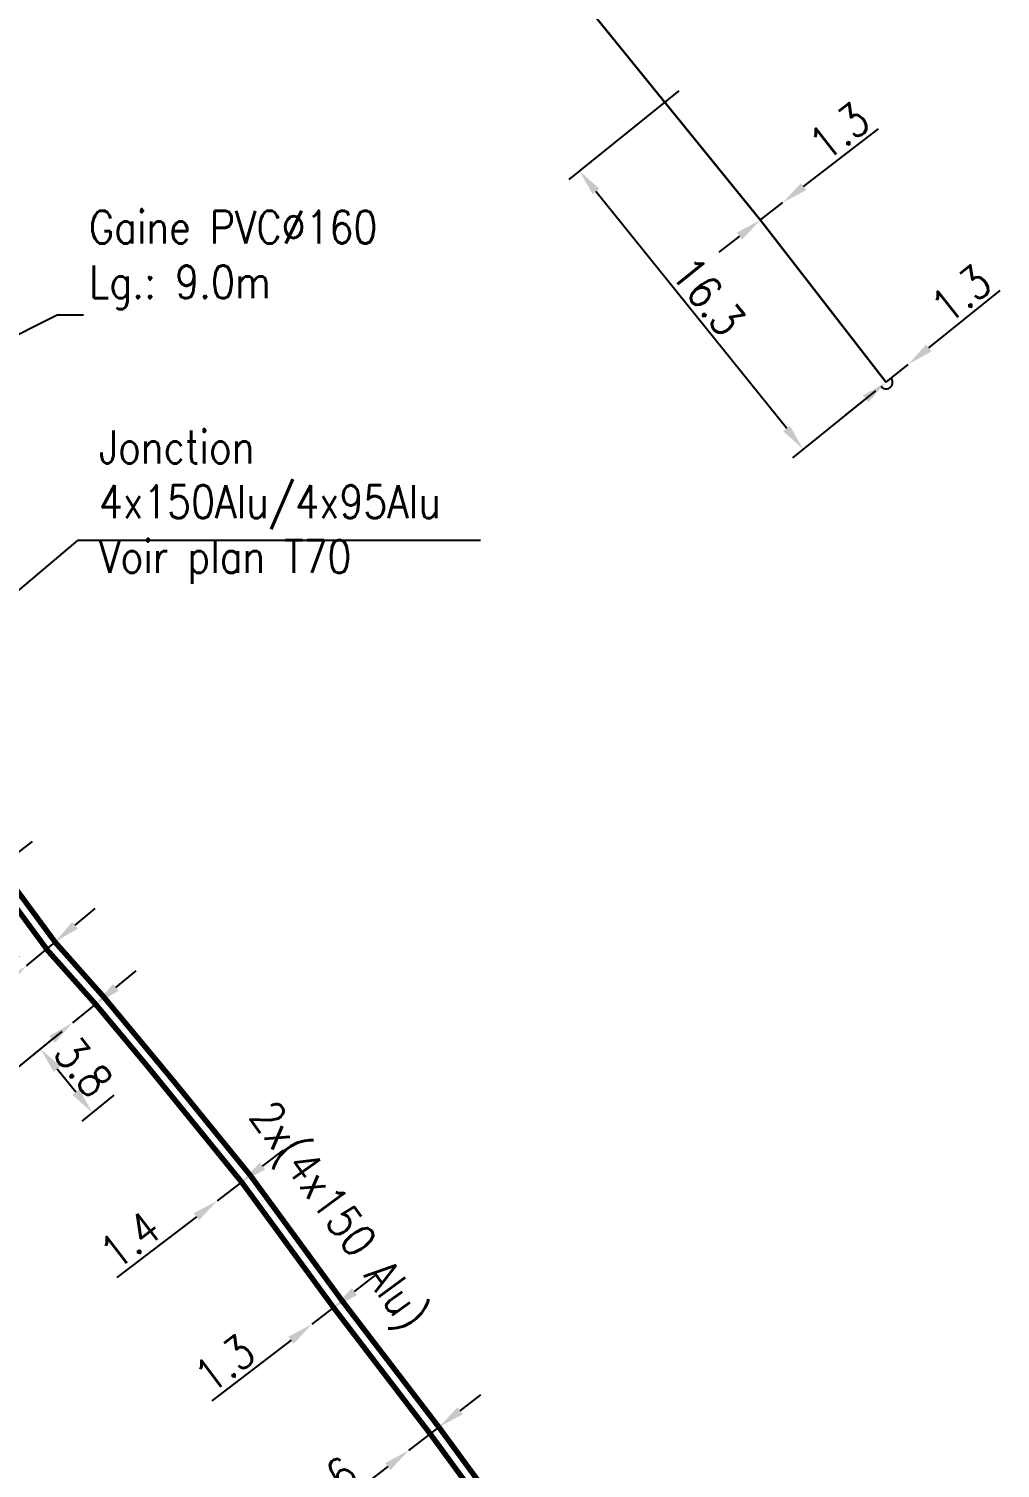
# Model space of a CAD drawing. Header units: millimetres. Extents: x 80000 to 81010, y 144000 to 145002.
# Drawn here: x 80790.9 to 80835.3, y 144583.4 to 144649.2 of the extents above; entities that cross this region are included whole.
import ezdxf
from ezdxf.enums import TextEntityAlignment as Align

# ---------------------------------------------------------------- set-up
doc = ezdxf.new("R2010")
doc.units = ezdxf.units.MM
doc.header["$PDMODE"] = 34
doc.linetypes.add('B_ST_AL', pattern=[2000, 1000, 1000])
doc.layers.get('0').update_dxf_attribs({"linetype": 'CONTINUOUS'})
doc.layers.get('Defpoints').update_dxf_attribs({"linetype": 'CONTINUOUS'})
for name, color, linetype in [('B_100', 3, 'CONTINUOUS'), ('B_110', 1, 'CONTINUOUS'), ('B_300', 7, 'CONTINUOUS'), ('B_400', 7, 'CONTINUOUS')]:
    doc.layers.add(name, color=color, linetype=linetype)
doc.styles.add('M_ROMANS', font='ROMANS.shx', dxfattribs={"width": 0.75})
doc.styles.get("Standard").update_dxf_attribs({"font": 'romans.shx', "width": 0.85})
doc.dimstyles.get("Standard").update_dxf_attribs({"dimtxt": 1.5, "dimasz": 1.2, "dimexe": 0.625, "dimexo": 0.625, "dimgap": 0.25, "dimtad": 1, "dimdec": 1, "dimzin": 0, "dimdsep": 46, "dimtxsty": 'Standard', "dimcen": -0.5, "dimadec": 0, "dimazin": 0, "dimtfac": 1, "dimtdec": 1, "dimtmove": 0, "dimatfit": 3, "dimfxl": 0, "dimtolj": 1, "dimtzin": 0, "dimarcsym": 0})

# ---------------------------------------------------------------- blocks, each defined once
blk = doc.blocks.new('*D731')
at = {"layer": 'B_110', "color": 0, "linetype": 'Continuous', "lineweight": -2, "transparency": 16777216}
for p, q in [((80805.763, 144591.511), (80806.715, 144592.241)), ((80804.81, 144590.782), (80803.817, 144590.022)), ((80802.865, 144589.292), (80799.255, 144586.528))]:
    blk.add_line(p, q, dxfattribs=at)
at = {"layer": 'B_110', "color": 0, "linetype": 'Continuous', "transparency": 16777216}
for points in [[(80805.641, 144591.67), (80805.884, 144591.353), (80804.81, 144590.782)], [(80802.743, 144589.451), (80802.986, 144589.133), (80803.817, 144590.022)]]:
    blk.add_solid(points, dxfattribs=at)
at = {"layer": 'Defpoints', "color": 0, "linetype": 'Continuous', "transparency": 16777216}
for p in [(80804.81, 144590.782), (80804.81, 144590.782), (80803.817, 144590.022)]:
    blk.add_point(p, dxfattribs=at)
at = {"layer": 'B_110', "color": 0, "linetype": 'Continuous', "transparency": 16777216, "insert": (80799.833, 144588.23), "char_height": 1.5, "attachment_point": 5, "rotation": 37.44485}
blk.add_mtext('\\A1;1.3', dxfattribs=at)
blk = doc.blocks.new('*D732')
at = {"layer": 'B_110', "color": 0, "linetype": 'Continuous', "lineweight": -2, "transparency": 16777216}
for p, q in [((80801.562, 144597.244), (80802.515, 144597.973)), ((80800.609, 144596.514), (80799.498, 144595.663)), ((80798.545, 144594.933), (80794.911, 144592.15))]:
    blk.add_line(p, q, dxfattribs=at)
at = {"layer": 'B_110', "color": 0, "linetype": 'Continuous', "transparency": 16777216}
for points in [[(80801.44, 144597.402), (80801.683, 144597.085), (80800.609, 144596.514)], [(80798.423, 144595.092), (80798.666, 144594.774), (80799.498, 144595.663)]]:
    blk.add_solid(points, dxfattribs=at)
at = {"layer": 'Defpoints', "color": 0, "linetype": 'Continuous', "transparency": 16777216}
for p in [(80800.609, 144596.514), (80800.609, 144596.514), (80799.498, 144595.663)]:
    blk.add_point(p, dxfattribs=at)
at = {"layer": 'B_110', "color": 0, "linetype": 'Continuous', "transparency": 16777216, "insert": (80795.513, 144593.871), "char_height": 1.5, "attachment_point": 5, "rotation": 37.44386}
blk.add_mtext('\\A1;1.4', dxfattribs=at)
blk = doc.blocks.new('*D734')
at = {"layer": 'B_110', "color": 0, "linetype": 'Continuous', "lineweight": -2, "transparency": 16777216}
for p, q in [((80792.4, 144603.396), (80790.937, 144602.206)), ((80793.031, 144600.622), (80792.179, 144601.67)), ((80794.767, 144600.487), (80793.304, 144599.297))]:
    blk.add_line(p, q, dxfattribs=at)
at = {"layer": 'B_110', "color": 0, "linetype": 'Continuous', "transparency": 16777216}
for points in [[(80792.335, 144601.796), (80792.024, 144601.543), (80791.422, 144602.6)], [(80793.187, 144600.749), (80792.876, 144600.496), (80793.789, 144599.692)]]:
    blk.add_solid(points, dxfattribs=at)
at = {"layer": 'Defpoints', "color": 0, "linetype": 'Continuous', "transparency": 16777216}
for p in [(80792.885, 144603.791), (80791.422, 144602.6), (80795.252, 144600.882)]:
    blk.add_point(p, dxfattribs=at)
at = {"layer": 'B_110', "color": 0, "linetype": 'Continuous', "transparency": 16777216, "insert": (80793.381, 144601.777), "char_height": 1.5, "attachment_point": 5, "rotation": 309.13172}
blk.add_mtext('\\A1;3.8', dxfattribs=at)
blk = doc.blocks.new('*D735')
at = {"layer": 'B_110', "color": 0, "linetype": 'Continuous', "lineweight": -2, "transparency": 16777216}
for p, q in [((80794.863, 144605.4), (80795.794, 144606.157)), ((80793.932, 144604.643), (80792.885, 144603.791)), ((80791.954, 144603.033), (80788.403, 144600.144))]:
    blk.add_line(p, q, dxfattribs=at)
at = {"layer": 'B_110', "color": 0, "linetype": 'Continuous', "transparency": 16777216}
for points in [[(80794.737, 144605.555), (80794.989, 144605.245), (80793.932, 144604.643)], [(80791.828, 144603.188), (80792.08, 144602.878), (80792.885, 144603.791)]]:
    blk.add_solid(points, dxfattribs=at)
at = {"layer": 'Defpoints', "color": 0, "linetype": 'Continuous', "transparency": 16777216}
for p in [(80793.932, 144604.643), (80793.932, 144604.643), (80792.885, 144603.791)]:
    blk.add_point(p, dxfattribs=at)
at = {"layer": 'B_110', "color": 0, "linetype": 'Continuous', "transparency": 16777216, "insert": (80788.955, 144601.883), "char_height": 1.5, "attachment_point": 5, "rotation": 39.13172}
blk.add_mtext('\\A1;1.4', dxfattribs=at)
blk = doc.blocks.new('*D736')
at = {"layer": 'B_110', "color": 0, "linetype": 'Continuous', "lineweight": -2, "transparency": 16777216}
for p, q in [((80790.109, 144611.336), (80791.059, 144612.07)), ((80789.16, 144610.602), (80788.131, 144609.807)), ((80788.912, 144610.923), (80788.778, 144611.097)), ((80787.883, 144610.128), (80787.749, 144610.301)), ((80787.182, 144609.073), (80783.585, 144606.292))]:
    blk.add_line(p, q, dxfattribs=at)
at = {"layer": 'B_110', "color": 0, "linetype": 'Continuous', "transparency": 16777216}
for points in [[(80789.987, 144611.494), (80790.232, 144611.178), (80789.16, 144610.602)], [(80787.06, 144609.231), (80787.304, 144608.915), (80788.131, 144609.807)]]:
    blk.add_solid(points, dxfattribs=at)
at = {"layer": 'Defpoints', "color": 0, "linetype": 'Continuous', "transparency": 16777216}
for p in [(80789.16, 144610.602), (80789.294, 144610.428), (80788.266, 144609.633)]:
    blk.add_point(p, dxfattribs=at)
at = {"layer": 'B_110', "color": 0, "linetype": 'Continuous', "transparency": 16777216, "insert": (80784.156, 144607.997), "char_height": 1.5, "attachment_point": 5, "rotation": 37.71025}
blk.add_mtext('\\A1;1.3', dxfattribs=at)
blk = doc.blocks.new('*D381')
at = {"layer": 'B_100', "color": 0, "linetype": 'Continuous', "lineweight": -2, "transparency": 16777216}
for p, q in [((80810.587, 144586.066), (80811.538, 144586.798)), ((80809.636, 144585.334), (80808.234, 144584.255)), ((80807.283, 144583.523), (80803.962, 144580.968))]:
    blk.add_line(p, q, dxfattribs=at)
at = {"layer": 'B_100', "color": 0, "linetype": 'Continuous', "transparency": 16777216}
for points in [[(80810.465, 144586.225), (80810.709, 144585.908), (80809.636, 144585.334)], [(80807.161, 144583.682), (80807.405, 144583.365), (80808.234, 144584.255)]]:
    blk.add_solid(points, dxfattribs=at)
at = {"layer": 'Defpoints', "color": 0, "linetype": 'Continuous', "transparency": 16777216}
for p in [(80809.636, 144585.334), (80809.636, 144585.334), (80808.234, 144584.255)]:
    blk.add_point(p, dxfattribs=at)
at = {"layer": 'B_100', "color": 0, "linetype": 'Continuous', "transparency": 16777216, "insert": (80804.537, 144582.672), "char_height": 1.5, "attachment_point": 5, "rotation": 37.57667}
blk.add_mtext('\\A1;1.6', dxfattribs=at)
blk = doc.blocks.new('*D404')
at = {"layer": 'B_100', "color": 0, "linetype": 'Continuous', "lineweight": -2, "transparency": 16777216}
for p, q in [((80792.999, 144608.241), (80793.92, 144609.01)), ((80791.781, 144607.828), (80791.678, 144607.952)), ((80792.078, 144607.472), (80790.774, 144606.383)), ((80790.435, 144606.789), (80790.374, 144606.863)), ((80789.853, 144605.614), (80786.638, 144602.928))]:
    blk.add_line(p, q, dxfattribs=at)
at = {"layer": 'B_100', "color": 0, "linetype": 'Continuous', "transparency": 16777216}
for points in [[(80792.871, 144608.395), (80793.128, 144608.088), (80792.078, 144607.472)], [(80789.725, 144605.767), (80789.982, 144605.46), (80790.774, 144606.383)]]:
    blk.add_solid(points, dxfattribs=at)
at = {"layer": 'Defpoints', "color": 0, "linetype": 'Continuous', "transparency": 16777216}
for p in [(80792.078, 144607.472), (80792.181, 144607.349), (80790.836, 144606.31)]:
    blk.add_point(p, dxfattribs=at)
at = {"layer": 'B_100', "color": 0, "linetype": 'Continuous', "transparency": 16777216, "insert": (80787.144, 144604.654), "char_height": 1.5, "attachment_point": 5, "rotation": 39.86725}
blk.add_mtext('\\A1;1.5', dxfattribs=at)
blk = doc.blocks.new('*D1656')
at = {"layer": 'B_100', "color": 0, "linetype": 'Continuous', "lineweight": -2, "transparency": 16777216}
for p, q in [((80826.284, 144641.97), (80829.704, 144644.61)), ((80824.305, 144640.443), (80825.334, 144641.237)), ((80823.355, 144639.71), (80822.405, 144638.977))]:
    blk.add_line(p, q, dxfattribs=at)
at = {"layer": 'B_100', "color": 0, "linetype": 'Continuous', "transparency": 16777216}
for points in [[(80826.162, 144642.129), (80826.406, 144641.812), (80825.334, 144641.237)], [(80823.233, 144639.868), (80823.477, 144639.552), (80824.305, 144640.443)]]:
    blk.add_solid(points, dxfattribs=at)
at = {"layer": 'Defpoints', "color": 0, "linetype": 'Continuous', "transparency": 16777216}
for p in [(80825.334, 144641.237), (80825.334, 144641.237), (80824.305, 144640.443)]:
    blk.add_point(p, dxfattribs=at)
at = {"layer": 'B_100', "color": 0, "linetype": 'Continuous', "transparency": 16777216, "insert": (80827.909, 144644.488), "char_height": 1.5, "attachment_point": 5, "rotation": 37.65904}
blk.add_mtext('\\A1;1.3', dxfattribs=at)
blk = doc.blocks.new('B_300_05')
at = {"color": 0, "linetype": 'Continuous'}
blk.add_arc((0, 0), 1, 270, 90, dxfattribs=at)
at = {"color": 0, "linetype": 'Continuous', "style": 'M_ROMANS', "width": 0.75, "flags": 3}
for tag, p in [('DEF_LEG', (0, -5)), ('DEF_COUP', (0, -7.5)), ('DEF_TYPE', (0, -10))]:
    blk.add_attdef(tag, text='', height=1.2, dxfattribs=at).set_placement(p, align=Align.MIDDLE)
blk = doc.blocks.new('*D1662')
at = {"layer": 'B_300', "color": 0, "linetype": 'Continuous', "lineweight": -2, "transparency": 16777216}
for p, q in [((80820.586, 144646.337), (80815.556, 144642.291)), ((80825.508, 144630.917), (80816.795, 144641.748)), ((80829.564, 144632.64), (80825.773, 144629.59))]:
    blk.add_line(p, q, dxfattribs=at)
at = {"layer": 'B_300', "color": 0, "linetype": 'Continuous', "transparency": 16777216}
for points in [[(80816.951, 144641.873), (80816.64, 144641.623), (80816.043, 144642.683)], [(80825.663, 144631.042), (80825.352, 144630.792), (80826.26, 144629.982)]]:
    blk.add_solid(points, dxfattribs=at)
at = {"layer": 'Defpoints', "color": 0, "linetype": 'Continuous', "transparency": 16777216}
for p in [(80821.073, 144646.729), (80816.043, 144642.683), (80830.051, 144633.032)]:
    blk.add_point(p, dxfattribs=at)
at = {"layer": 'B_300', "color": 0, "linetype": 'Continuous', "transparency": 16777216, "insert": (80821.931, 144636.959), "char_height": 1.5, "attachment_point": 5, "rotation": 308.8125}
blk.add_mtext('\\A1;16.3', dxfattribs=at)
blk = doc.blocks.new('*D1663')
at = {"layer": 'B_300', "color": 0, "linetype": 'Continuous', "lineweight": -2, "transparency": 16777216}
for p, q in [((80831.999, 144634.599), (80835.263, 144637.224)), ((80830.051, 144633.032), (80831.064, 144633.847)), ((80829.116, 144632.28), (80828.181, 144631.527))]:
    blk.add_line(p, q, dxfattribs=at)
at = {"layer": 'B_300', "color": 0, "linetype": 'Continuous', "transparency": 16777216}
for points in [[(80831.874, 144634.755), (80832.124, 144634.443), (80831.064, 144633.847)], [(80828.991, 144632.435), (80829.241, 144632.124), (80830.051, 144633.032)]]:
    blk.add_solid(points, dxfattribs=at)
at = {"layer": 'Defpoints', "color": 0, "linetype": 'Continuous', "transparency": 16777216}
for p in [(80831.064, 144633.847), (80831.064, 144633.847), (80830.051, 144633.032)]:
    blk.add_point(p, dxfattribs=at)
at = {"layer": 'B_300', "color": 0, "linetype": 'Continuous', "transparency": 16777216, "insert": (80833.472, 144637.067), "char_height": 1.5, "attachment_point": 5, "rotation": 38.8125}
blk.add_mtext('\\A1;1.3', dxfattribs=at)

msp = doc.modelspace()

# ---------------------------------------------------------------- linework, layer by layer
at = {"layer": 'B_100', "linetype": 'B_ST_AL', "flags": 128}
for points, const_width in [([(80802.756, 144668.771), (80802.335, 144668.436, 0.411007), (80802.293, 144668.087), (80808.991, 144659.636), (80815.672, 144651.075), (80824.305, 144640.443), (80830.051, 144633.032), (80830.051, 144633.032)], 0.1), ([(80813.803, 144561.815), (80814.528, 144560.884, 0.420638), (80814.954, 144560.836), (80821.083, 144565.832, 0.416014), (80821.501, 144570.067), (80820.725, 144571.007), (80815.532, 144577.357), (80812.446, 144581.468), (80809.626, 144585.315), (80805.21, 144591.082), (80801.005, 144596.82), (80797.558, 144601.057), (80794.311, 144604.968), (80792.101, 144607.455), (80789.559, 144610.903), (80783.687, 144618.546, 0.421299), (80782.976, 144618.629), (80782.91, 144618.576, -0.411816), (80782.21, 144618.647), (80781.733, 144619.225)], 0.25)]:
    msp.add_lwpolyline(points, format="xyb", dxfattribs=dict(at, const_width=const_width))
at = {"layer": 'B_110', "linetype": 'B_ST_AL', "flags": 128}
msp.add_lwpolyline([(80739.583, 144499.917, 0.25, 0.25, 0), (80740.631, 144498.707, 0.25, 0.25, 0), (80749.769, 144506.693, 0.25, 0.25, 0), (80761.889, 144517.877, 0.25, 0.25, 0), (80769.832, 144525.474, 0.25, 0.25, 0), (80772.305, 144528.059, 0.25, 0.25, 0), (80780.799, 144534.819, 0.25, 0.25, 0), (80787.161, 144540.366, 0.25, 0.25, 0), (80798.92, 144549.646, 0.25, 0.25, 0), (80805.131, 144554.778, 0.25, 0.25, 0), (80809.877, 144558.52, 0.25, 0.25, 0), (80813.63, 144561.047, 0.25, 0.25, 0), (80821.485, 144567.32, 0.25, 0.25, 0), (80821.74, 144567.971, 0.25, 0.25, 0), (80821.39, 144568.971, 0.25, 0.25, 0), (80820.884, 144569.846, 0.25, 0.25, 0), (80820.338, 144570.691, 0.25, 0.25, 0), (80815.138, 144577.048, 0.25, 0.25, 0), (80812.044, 144581.17, 0.25, 0.25, 0), (80809.226, 144585.015, 0.25, 0.25, 0), (80804.81, 144590.782, 0.25, 0.25, 0), (80800.609, 144596.514, 0.25, 0.25, 0), (80796.338, 144601.765, 0.25, 0.25, 0), (80793.932, 144604.643, 0.25, 0.25, 0), (80791.766, 144607.068, 0.25, 0.25, 0), (80789.294, 144610.428, 0.25, 0.25, 0), (80786.075, 144614.429, 0.25, 0.25, 0), (80783.447, 144617.694, 0.25, 0.25, 0.417667), (80782.74, 144617.766, 0.25, 0.25, 0), (80782.162, 144617.29, 0, 0, 0)], format="xyseb", dxfattribs=at)

# ---------------------------------------------------------------- block references
at = {"layer": 'B_300', "xscale": 0.3, "yscale": 0.3, "zscale": 0.3, "rotation": 307.7921515847872}
msp.add_blockref('B_300_05', (80830.051, 144633.032), dxfattribs=at)

# ---------------------------------------------------------------- texts
at = {"layer": 'B_100', "linetype": 'Continuous', "insert": (80802.126, 144600.383), "char_height": 1.5, "width": 13.87007, "attachment_point": 1, "rotation": 305.91204}
msp.add_mtext('2x(4x150 Alu)', dxfattribs=at)
at = {"layer": 'B_300', "linetype": 'Continuous', "insert": (80794.094, 144630.829), "char_height": 1.5, "attachment_point": 1}
msp.add_mtext('Jonction \\P4x150Alu/4x95Alu\\PVoir plan T70', dxfattribs=at)
at = {"layer": 'B_400', "linetype": 'Continuous', "insert": (80793.64, 144636.368), "char_height": 1.5, "attachment_point": 7}
msp.add_mtext('Gaine PVC%%C160\\PLg.: 9.0m', dxfattribs=at)

# ---------------------------------------------------------------- dimensions: what is measured, and where the dimension line sits
at = {"layer": 'B_100', "linetype": 'Continuous'}
dim = msp.add_linear_dim(base=(80825.334, 144641.237), p1=(80824.305, 144640.443), p2=(80825.334, 144641.237), angle=217.65904, dimstyle='Standard', override={"dimfxl": 1.25}, dxfattribs=at)
dim.commit()
dim.dimension.update_dxf_attribs({"geometry": '*D1656', "text_midpoint": (80828.52, 144643.696), "dimtype": 160})
for base, p1, p2, angle, text, picture, middle, dimtype in [((80792.078, 144607.472), (80790.836, 144606.31), (80792.181, 144607.349), 219.86725, '1.5', '*D404', (80787.785, 144603.886), 160), ((80809.636, 144585.334), (80808.234, 144584.255), (80809.636, 144585.334), 37.57667, '1.6', '*D381', (80805.147, 144581.88), 161)]:
    dim = msp.add_linear_dim(base=base, p1=p1, p2=p2, angle=angle, text=text, dimstyle='Standard', dxfattribs=at)
    dim.commit()
    dim.dimension.update_dxf_attribs({"geometry": picture, "text_midpoint": middle, "dimtype": dimtype})
at = {"layer": 'B_110', "linetype": 'Continuous'}
for base, p1, p2, angle, picture, middle in [((80789.16, 144610.602), (80788.266, 144609.633), (80789.294, 144610.428), 37.71025, '*D736', (80784.767, 144607.206)), ((80793.932, 144604.643), (80792.885, 144603.791), (80793.932, 144604.643), 39.13172, '*D735', (80789.586, 144601.107)), ((80800.609, 144596.514), (80799.498, 144595.663), (80800.609, 144596.514), 37.44386, '*D732', (80796.121, 144593.077)), ((80804.8098, 144590.7817), (80803.8174, 144590.0217), (80804.8098, 144590.7817), 37.44485, '*D731', (80800.4413, 144587.4363))]:
    dim = msp.add_linear_dim(base=base, p1=p1, p2=p2, angle=angle, dimstyle='Standard', dxfattribs=at)
    dim.commit()
    dim.dimension.update_dxf_attribs({"geometry": picture, "text_midpoint": middle, "dimtype": 160})
dim = msp.add_linear_dim(base=(80791.422, 144602.6), p1=(80795.252, 144600.882), p2=(80792.885, 144603.791), angle=309.13172, dimstyle='Standard', dxfattribs=at)
dim.commit()
dim.dimension.update_dxf_attribs({"geometry": '*D734', "text_midpoint": (80793.381, 144601.777)})
at = {"layer": 'B_300', "linetype": 'Continuous'}
for base, p2, angle, picture, middle in [((80816.043, 144642.683), (80821.073, 144646.729), 308.8125, '*D1662', (80821.152, 144636.332)), ((80831.064, 144633.847), (80831.064, 144633.847), 218.8125, '*D1663', (80834.099, 144636.288))]:
    dim = msp.add_linear_dim(base=base, p1=(80830.051, 144633.032), p2=p2, angle=angle, dimstyle='Standard', override={"dimfxl": 1.25}, dxfattribs=at)
    dim.commit()
    dim.dimension.update_dxf_attribs({"geometry": picture, "text_midpoint": middle, "dimtype": 160})

# ---------------------------------------------------------------- leaders
at = {"layer": 'B_300', "linetype": 'Continuous', "annotation_type": 0, "has_hookline": 1, "hookline_direction": 0, "text_width": 16.939}
msp.add_leader([(80784.403, 144618.467), (80793.14, 144625.827), (80794.34, 144625.827)], dimstyle='Standard', override={"dimgap": 0.25, "dimtad": 1}, dxfattribs=at)
at = {"layer": 'B_400', "linetype": 'Continuous'}
msp.add_leader([(80777.049, 144628.557), (80792.19, 144636.118), (80793.39, 144636.118)], dimstyle='Standard', dxfattribs=at)

doc.saveas('drawing.dxf')
